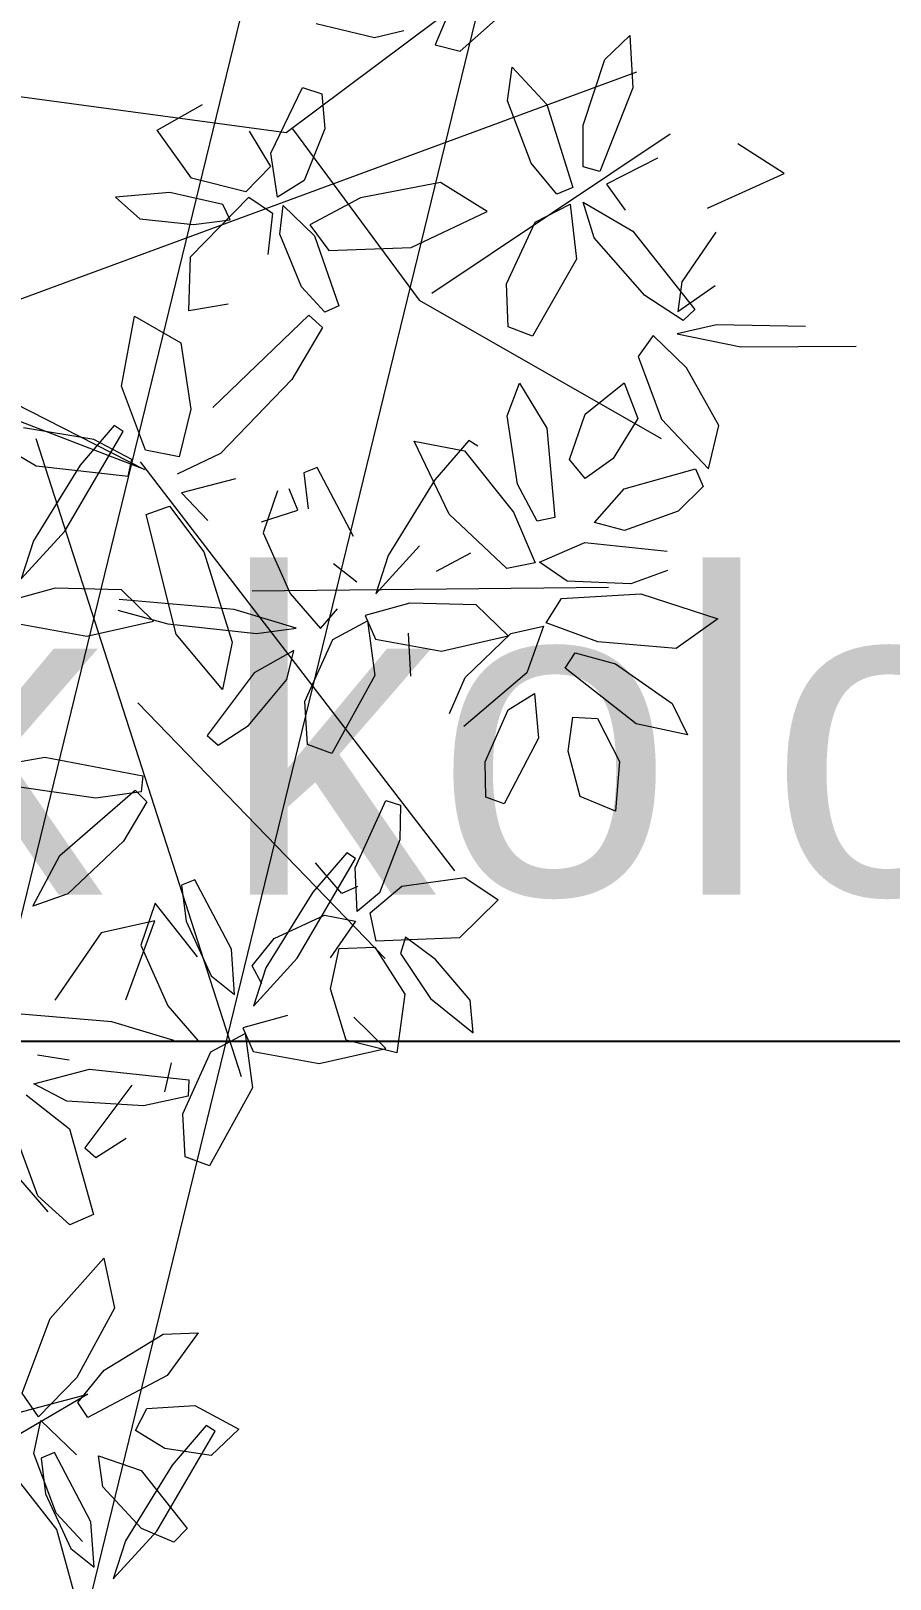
# Model space of a CAD drawing. Header units: millimetres. Extents: x 4980 to 19099, y 3891 to 5773.
# Drawn here: x 11815.47 to 11834.23, y 4826.5 to 4860.33 of the extents above; entities that cross this region are included whole.
import ezdxf

# ---------------------------------------------------------------- set-up
doc = ezdxf.new("R2010")
doc.units = ezdxf.units.MM
doc.layers.add('a yazı', color=30, linetype='Continuous')
for name, color, linetype, lineweight in [('no3_ahşap gorunus on kalın', 34, 'Continuous', 20), ('no3_duvar tarama', 253, 'Continuous', 9), ('no3_ölçü tefriş', 252, 'Continuous', 0)]:
    doc.layers.add(name, color=color, linetype=linetype, lineweight=lineweight)
doc.styles.get("Standard").update_dxf_attribs({"font": 'stylu.ttf', "height": 10})

# ---------------------------------------------------------------- blocks, each defined once
blk = doc.blocks.new('asdsdzfsd')
at = {"layer": 'a yazı'}
blk.add_lwpolyline([(7264.957, 2756.359), (7244.911, 2727.708), (7186.857, 2727.708)], dxfattribs=at)
at = {"layer": 'a yazı', "insert": (7192.733, 2737.913), "char_height": 13, "width": 111.93846, "attachment_point": 1}
blk.add_mtext('{\\H0.53846x;Çelik kolon}', dxfattribs=at)
blk = doc.blocks.new('p34')
at = {"color": 44}
for p, q in [((1683.379, -14145.161), (1673.489, -14159.11)), ((1689.745, -14157.312), (1691.245, -14145.741)), ((1692.477, -14145.759), (1689.745, -14157.312)), ((1696.426, -14147.139), (1697.633, -14158.576)), ((1709.373, -14159.799), (1697.468, -14147.471)), ((1691.075, -14151.353), (1700.732, -14165.701)), ((1705.13, -14151.986), (1709.373, -14159.799)), ((1689.842, -14154.849), (1677.356, -14162.512)), ((1689.888, -14157.183), (1682.828, -14165.969)), ((1684.757, -14158.385), (1680.613, -14164.956)), ((1697.741, -14158.695), (1694.76, -14162.265)), ((1697.633, -14158.576), (1701.75, -14161.968)), ((1687.725, -14160.227), (1689.649, -14167.77)), ((1694.76, -14162.265), (1693.074, -14168.117)), ((1694.975, -14162.502), (1699.595, -14166.733))]:
    blk.add_line(p, q, dxfattribs=at)
at = {"color": 60}
for p, q in [((1689.603, -14153.868), (1689.263, -14154.995)), ((1690.117, -14156.083), (1690.003, -14154.531)), ((1689.263, -14154.995), (1689.516, -14157.004)), ((1686.762, -14156.035), (1686.267, -14155.148)), ((1687.659, -14155.328), (1686.785, -14155.267)), ((1686.785, -14155.267), (1688.026, -14155.943)), ((1689.508, -14155.93), (1687.659, -14155.328)), ((1695.376, -14155.289), (1695.046, -14155.92)), ((1695.755, -14156.423), (1695.376, -14155.289)), ((1682.614, -14155.542), (1683.124, -14156.688)), ((1685.819, -14155.493), (1685.908, -14156.954)), ((1687.068, -14157.449), (1686.762, -14156.035)), ((1688.026, -14155.943), (1690.445, -14156.665)), ((1690.521, -14156.447), (1689.508, -14155.93)), ((1689.893, -14156.992), (1690.117, -14156.083)), ((1695.046, -14155.92), (1695.201, -14157.083)), ((1696.172, -14156.807), (1697.016, -14155.828)), ((1697.016, -14155.828), (1697.795, -14156.658)), ((1682.517, -14157.981), (1682.357, -14156.311)), ((1690.158, -14157.24), (1691.398, -14156.399)), ((1690.445, -14156.665), (1690.521, -14156.447)), ((1691.398, -14156.399), (1692.948, -14156.309)), ((1692.948, -14156.309), (1692.622, -14157.431)), ((1695.774, -14157.604), (1695.755, -14156.423)), ((1683.124, -14156.688), (1683.234, -14158.866)), ((1685.908, -14156.954), (1686.572, -14158.29)), ((1689.516, -14157.004), (1689.893, -14156.992)), ((1695.201, -14157.083), (1695.486, -14157.841)), ((1696.163, -14158.025), (1696.172, -14156.807)), ((1686.572, -14158.29), (1687.068, -14157.449)), ((1687.24, -14159.943), (1686.851, -14157.449)), ((1690.197, -14157.986), (1690.158, -14157.24)), ((1692.622, -14157.431), (1691.265, -14157.988)), ((1693.346, -14157.432), (1694.498, -14157.193)), ((1693.688, -14158.233), (1693.346, -14157.432)), ((1694.498, -14157.193), (1696.07, -14158.119)), ((1681.109, -14157.515), (1682.887, -14158.778)), ((1686.415, -14158.836), (1688.797, -14157.582)), ((1686.622, -14157.475), (1686.591, -14158.612)), ((1688.797, -14157.582), (1689.099, -14158.036)), ((1695.486, -14157.841), (1695.774, -14157.604)), ((1697.47, -14157.786), (1696.832, -14158.423)), ((1681.747, -14158.793), (1680.338, -14157.885)), ((1682.881, -14158.912), (1682.517, -14157.981)), ((1689.099, -14158.036), (1688.303, -14159.003)), ((1690.48, -14158.847), (1689.815, -14158.033)), ((1691.265, -14157.988), (1690.197, -14157.986)), ((1696.07, -14158.119), (1695.848, -14158.708)), ((1696.832, -14158.423), (1696.163, -14158.025)), ((1689.444, -14158.223), (1688.986, -14158.921)), ((1690.022, -14159.297), (1689.444, -14158.223)), ((1691.416, -14158.448), (1693.872, -14160.006)), ((1696.213, -14158.729), (1697.115, -14158.356)), ((1697.115, -14158.356), (1698.671, -14158.692)), ((1708.64, -14158.871), (1709.062, -14158.404)), ((1709.062, -14158.404), (1710.786, -14158.609)), ((1680.215, -14159.875), (1679.681, -14158.794)), ((1682.705, -14159.084), (1681.747, -14158.793)), ((1682.887, -14158.778), (1682.705, -14159.084)), ((1686.591, -14158.612), (1686.843, -14160.54)), ((1695.848, -14158.708), (1694.947, -14158.821)), ((1696.707, -14159.208), (1696.213, -14158.729)), ((1698.671, -14158.692), (1698.638, -14159.132)), ((1700.101, -14158.647), (1700.109, -14159.962)), ((1706.344, -14159.846), (1707.265, -14158.672)), ((1710.786, -14158.609), (1712.345, -14159.435)), ((1683.234, -14158.866), (1682.881, -14158.912)), ((1685.481, -14160.109), (1686.415, -14158.836)), ((1688.303, -14159.003), (1686.531, -14160.067)), ((1692.415, -14159.973), (1690.48, -14158.847)), ((1694.436, -14159.7), (1695.438, -14158.968)), ((1695.438, -14158.968), (1696.069, -14158.892)), ((1696.069, -14158.892), (1695.585, -14159.711)), ((1698.638, -14159.132), (1697.913, -14159.374)), ((1706.689, -14159.744), (1707.838, -14158.965)), ((1707.779, -14159.141), (1707.04, -14159.42)), ((1707.965, -14159.395), (1707.779, -14159.141)), ((1707.838, -14158.965), (1708.571, -14158.937)), ((1708.571, -14158.937), (1708.031, -14159.871)), ((1709.675, -14159.479), (1708.64, -14158.871)), ((1697.913, -14159.374), (1696.707, -14159.208)), ((1707.04, -14159.42), (1706.011, -14160.238)), ((1706.683, -14160.527), (1707.965, -14159.395)), ((1711.336, -14159.918), (1709.675, -14159.479)), ((1712.345, -14159.435), (1711.336, -14159.918)), ((1678.388, -14159.664), (1680.215, -14159.875)), ((1679.624, -14159.701), (1678.48, -14160.585)), ((1680.597, -14159.787), (1679.624, -14159.701)), ((1679.676, -14160.961), (1680.597, -14159.787)), ((1694.017, -14160.326), (1694.436, -14159.7)), ((1695.585, -14159.711), (1694.227, -14160.588)), ((1695.795, -14159.554), (1695.346, -14160.09)), ((1696.628, -14160.49), (1695.795, -14159.554)), ((1706.218, -14160.453), (1706.689, -14159.744)), ((1708.878, -14159.921), (1709.147, -14159.628)), ((1709.147, -14159.628), (1709.972, -14160.02)), ((1684.425, -14160.024), (1684.276, -14160.302)), ((1685.999, -14160.695), (1684.425, -14160.024)), ((1686.531, -14160.067), (1685.481, -14160.109)), ((1687.164, -14161.355), (1687.24, -14159.943)), ((1689.012, -14160.161), (1687.867, -14161.045)), ((1689.984, -14160.247), (1689.012, -14160.161)), ((1689.24, -14160.066), (1689.673, -14160.779)), ((1693.682, -14160.356), (1692.415, -14159.973)), ((1693.872, -14160.006), (1693.682, -14160.356)), ((1695.346, -14160.09), (1695.84, -14161.824)), ((1700.109, -14159.962), (1700.404, -14160.543)), ((1705.064, -14160.555), (1706.344, -14159.846)), ((1710.186, -14161.387), (1708.878, -14159.921)), ((1709.972, -14160.02), (1711.038, -14161.087)), ((1680.014, -14161.642), (1681.297, -14160.51)), ((1681.111, -14160.256), (1680.372, -14160.535)), ((1681.297, -14160.51), (1681.111, -14160.256)), ((1684.276, -14160.302), (1684.845, -14160.849)), ((1689.673, -14160.779), (1690.081, -14160.486)), ((1694.227, -14160.588), (1694.017, -14160.326)), ((1697.372, -14162.109), (1696.628, -14160.49)), ((1706.011, -14160.238), (1705.736, -14160.829)), ((1707.487, -14160.599), (1708.121, -14160.346)), ((1708.121, -14160.346), (1708.034, -14161.325)), ((1678.48, -14160.585), (1677.891, -14161.414)), ((1680.372, -14160.535), (1679.343, -14161.353)), ((1684.845, -14160.849), (1686.026, -14161.426)), ((1686.678, -14161.42), (1685.999, -14160.695)), ((1686.843, -14160.54), (1687.164, -14161.355)), ((1690.499, -14160.715), (1689.759, -14160.994)), ((1690.685, -14160.969), (1690.499, -14160.715)), ((1705.736, -14160.829), (1706.683, -14160.527)), ((1706.8, -14161.632), (1707.487, -14160.599)), ((1676.639, -14160.966), (1677.291, -14160.96)), ((1687.867, -14161.045), (1687.279, -14161.873)), ((1689.402, -14162.101), (1690.685, -14160.969)), ((1708.62, -14161.715), (1708.855, -14161.002)), ((1708.855, -14161.002), (1709.379, -14161.129)), ((1709.379, -14161.129), (1709.69, -14162.132)), ((1711.038, -14161.087), (1711.252, -14161.823)), ((1676.264, -14161.463), (1677.724, -14161.735)), ((1677.014, -14161.414), (1676.666, -14161.489)), ((1679.343, -14161.353), (1679.068, -14161.944)), ((1686.026, -14161.426), (1686.678, -14161.42)), ((1700.264, -14161.283), (1700.259, -14161.848)), ((1701.267, -14161.442), (1700.264, -14161.283)), ((1706.46, -14161.356), (1705.586, -14161.295)), ((1705.586, -14161.295), (1706.827, -14161.971)), ((1708.308, -14161.958), (1706.46, -14161.356)), ((1708.034, -14161.325), (1707.042, -14162.606)), ((1711.252, -14161.823), (1710.186, -14161.387)), ((1677.724, -14161.735), (1678.296, -14162.374)), ((1679.068, -14161.944), (1680.014, -14161.642)), ((1688.731, -14161.812), (1688.456, -14162.403)), ((1695.84, -14161.824), (1696.996, -14163.254)), ((1700.259, -14161.848), (1701.462, -14162.681)), ((1706.681, -14162.394), (1706.8, -14161.632)), ((1708.711, -14162.738), (1708.62, -14161.715)), ((1679.437, -14162.47), (1679.763, -14162.173)), ((1679.763, -14162.173), (1680.456, -14162.496)), ((1684.685, -14162.76), (1684.753, -14162.197)), ((1684.753, -14162.197), (1685.652, -14161.922)), ((1685.652, -14161.922), (1687.112, -14162.194)), ((1687.112, -14162.194), (1687.684, -14162.833)), ((1687.279, -14161.873), (1687.784, -14162.129)), ((1696.996, -14163.254), (1697.372, -14162.109)), ((1706.827, -14161.971), (1709.246, -14162.693)), ((1709.322, -14162.475), (1708.308, -14161.958)), ((1709.69, -14162.132), (1709.416, -14163.187)), ((1677.173, -14162.809), (1675.298, -14162.3)), ((1678.296, -14162.374), (1677.173, -14162.809)), ((1678.4, -14162.291), (1677.952, -14162.636)), ((1678.895, -14163.178), (1678.4, -14162.291)), ((1679.791, -14162.471), (1678.917, -14162.41)), ((1678.917, -14162.41), (1680.159, -14163.086)), ((1681.64, -14163.073), (1679.791, -14162.471)), ((1680.456, -14162.496), (1681.218, -14163.445)), ((1707.042, -14162.606), (1706.681, -14162.394)), ((1709.246, -14162.693), (1709.322, -14162.475)), ((1677.952, -14162.636), (1678.041, -14164.097)), ((1686.56, -14163.268), (1684.685, -14162.76)), ((1687.684, -14162.833), (1686.56, -14163.268)), ((1687.788, -14162.75), (1687.34, -14163.096)), ((1688.283, -14163.638), (1687.788, -14162.75)), ((1689.179, -14162.93), (1688.305, -14162.87)), ((1688.305, -14162.87), (1689.546, -14163.546)), ((1709.416, -14163.187), (1708.711, -14162.738)), ((1680.159, -14163.086), (1682.578, -14163.808)), ((1682.654, -14163.59), (1681.64, -14163.073)), ((1681.768, -14163.698), (1682.283, -14162.982)), ((1687.34, -14163.096), (1687.428, -14164.556)), ((1691.028, -14163.533), (1689.179, -14162.93)), ((1690.376, -14164.008), (1691.742, -14162.89)), ((1691.742, -14162.89), (1691.796, -14164.007)), ((1698.249, -14163.933), (1699.455, -14163.111)), ((1699.455, -14163.111), (1700.188, -14163.033)), ((1700.188, -14163.033), (1699.577, -14163.962)), ((1681.218, -14163.445), (1681.247, -14164.133)), ((1692.041, -14164.05), (1691.028, -14163.533)), ((1681.247, -14164.133), (1680.335, -14163.783)), ((1681.464, -14164.114), (1682.378, -14163.851)), ((1681.998, -14163.997), (1681.768, -14163.698)), ((1682.378, -14163.851), (1683.967, -14164.149)), ((1682.578, -14163.808), (1682.654, -14163.59)), ((1686.738, -14164.038), (1687.637, -14163.763)), ((1688.588, -14165.051), (1688.283, -14163.638)), ((1678.041, -14164.097), (1678.705, -14165.433)), ((1678.674, -14164.55), (1679.685, -14163.954)), ((1679.685, -14163.954), (1680.587, -14163.929)), ((1680.587, -14163.929), (1680.8, -14164.678)), ((1681.974, -14164.492), (1681.464, -14164.114)), ((1683.967, -14164.149), (1683.94, -14164.484)), ((1689.097, -14164.035), (1689.669, -14164.674)), ((1689.52, -14165.518), (1690.376, -14164.008)), ((1691.796, -14164.007), (1690.748, -14165.369)), ((1691.966, -14164.267), (1692.041, -14164.05)), ((1694.656, -14164.297), (1695.558, -14164.034)), ((1695.558, -14164.034), (1697.015, -14164.326)), ((1697.724, -14164.642), (1698.249, -14163.933)), ((1699.577, -14163.962), (1697.95, -14164.944)), ((1678.669, -14165.687), (1678.674, -14164.55)), ((1680.932, -14164.674), (1681.498, -14164.399)), ((1681.498, -14164.399), (1682.23, -14164.937)), ((1683.205, -14164.65), (1681.974, -14164.492)), ((1683.94, -14164.484), (1683.205, -14164.65)), ((1687.428, -14164.556), (1688.092, -14165.892)), ((1694.581, -14164.858), (1694.656, -14164.297)), ((1697.015, -14164.326), (1697.578, -14164.974)), ((1678.705, -14165.433), (1679.201, -14164.592)), ((1680.8, -14164.678), (1679.955, -14165.557)), ((1681.436, -14166.427), (1680.932, -14164.674)), ((1691.362, -14165.305), (1692.758, -14164.734)), ((1693.52, -14164.822), (1692.705, -14165.636)), ((1692.758, -14164.734), (1693.52, -14164.822)), ((1696.449, -14165.393), (1694.581, -14164.858)), ((1697.95, -14164.944), (1697.724, -14164.642)), ((1698.443, -14165.054), (1699.326, -14164.837)), ((1699.326, -14164.837), (1700.829, -14164.961)), ((1680.793, -14165.252), (1679.993, -14166.122)), ((1681.164, -14165.277), (1680.793, -14165.252)), ((1682.23, -14164.937), (1682.74, -14166.229)), ((1686.147, -14165.053), (1686.986, -14165.199)), ((1686.986, -14165.199), (1688.161, -14165.937)), ((1688.092, -14165.892), (1688.588, -14165.051)), ((1697.578, -14164.974), (1696.449, -14165.393)), ((1696.993, -14165.657), (1697.689, -14165.242)), ((1697.689, -14165.242), (1697.33, -14166.443)), ((1698.428, -14165.431), (1698.443, -14165.054)), ((1700.829, -14164.961), (1701.468, -14165.365)), ((1679.955, -14165.557), (1678.669, -14165.687)), ((1680.85, -14166.024), (1681.164, -14165.277)), ((1687.409, -14166.478), (1685.942, -14165.419)), ((1689.787, -14166.087), (1689.52, -14165.518)), ((1690.748, -14165.369), (1689.787, -14166.087)), ((1690.681, -14165.914), (1691.362, -14165.305)), ((1700.373, -14165.698), (1698.428, -14165.431)), ((1701.468, -14165.365), (1700.373, -14165.698)), ((1690.847, -14166.275), (1690.681, -14165.914)), ((1692.705, -14165.636), (1690.847, -14166.275)), ((1696.027, -14167.028), (1696.993, -14165.657)), ((1698.192, -14165.641), (1697.735, -14166.171)), ((1699.012, -14166.589), (1698.192, -14165.641)), ((1679.993, -14166.122), (1679.489, -14167.206)), ((1680.163, -14166.975), (1680.85, -14166.024)), ((1682.74, -14166.229), (1682.437, -14167.046)), ((1684.508, -14166.675), (1684.556, -14166.258)), ((1684.556, -14166.258), (1685.302, -14166.061)), ((1685.302, -14166.061), (1686.524, -14166.274)), ((1688.161, -14165.937), (1688.482, -14166.597)), ((1689.564, -14166.864), (1689.822, -14166.177)), ((1689.822, -14166.177), (1690.473, -14167.037)), ((1682.437, -14167.046), (1681.436, -14166.427)), ((1686.524, -14166.274), (1687.011, -14166.752)), ((1688.482, -14166.597), (1687.409, -14166.478)), ((1691.835, -14166.715), (1692.155, -14166.281)), ((1692.155, -14166.281), (1693.2, -14166.382)), ((1693.2, -14166.382), (1694.067, -14167.043)), ((1697.33, -14166.443), (1695.994, -14168.167)), ((1686.08, -14167.067), (1684.508, -14166.675)), ((1687.011, -14166.752), (1686.08, -14167.067)), ((1688.43, -14167.825), (1688.57, -14166.633)), ((1688.57, -14166.633), (1689.167, -14166.832)), ((1689.167, -14166.832), (1689.674, -14168.492)), ((1689.837, -14168.224), (1689.564, -14166.864)), ((1692.402, -14167.207), (1691.835, -14166.715)), ((1679.489, -14167.206), (1680.163, -14166.975)), ((1686.89, -14169.062), (1687.704, -14167.274)), ((1687.704, -14167.274), (1688.081, -14167.402)), ((1690.473, -14167.037), (1690.715, -14168.83)), ((1690.934, -14167.82), (1690.946, -14167.137)), ((1690.946, -14167.137), (1691.815, -14167.596)), ((1693.38, -14167.52), (1692.402, -14167.207)), ((1694.067, -14167.043), (1693.38, -14167.52)), ((1694.697, -14167.203), (1693.486, -14168.025)), ((1695.223, -14167.412), (1694.697, -14167.203)), ((1695.696, -14167.972), (1696.027, -14167.028)), ((1688.081, -14167.402), (1688.055, -14168.315)), ((1691.815, -14167.596), (1692.612, -14169.006)), ((1694.712, -14168.291), (1695.223, -14167.412)), ((1685.059, -14168.255), (1685.959, -14167.761)), ((1685.959, -14167.761), (1686.706, -14167.688)), ((1686.706, -14167.688), (1686.801, -14168.219)), ((1688.697, -14169.523), (1688.43, -14167.825)), ((1691.62, -14168.853), (1690.934, -14167.82)), ((1695.778, -14168.701), (1695.384, -14167.918)), ((1695.384, -14167.918), (1695.436, -14169.331)), ((1696.511, -14167.745), (1695.862, -14167.81)), ((1695.862, -14167.81), (1696.605, -14168.47)), ((1697.739, -14168.213), (1696.511, -14167.745)), ((1698.205, -14167.912), (1699.341, -14169.358)), ((1684.932, -14169.081), (1685.059, -14168.255)), ((1686.801, -14168.219), (1686.008, -14168.908)), ((1690.308, -14168.933), (1689.837, -14168.224)), ((1693.486, -14168.025), (1692.676, -14169.277)), ((1693.652, -14169.275), (1694.712, -14168.291)), ((1695.994, -14168.167), (1695.696, -14167.972)), ((1699.341, -14169.358), (1699.733, -14168.218)), ((1688.055, -14168.315), (1687.507, -14169.721)), ((1689.674, -14168.492), (1689.545, -14170.252)), ((1686.008, -14168.908), (1684.932, -14169.081)), ((1692.277, -14169.258), (1691.62, -14168.853)), ((1696.202, -14170.599), (1695.778, -14168.701)), ((1686.92, -14170.213), (1686.89, -14169.062)), ((1692.612, -14169.006), (1692.277, -14169.258)), ((1692.676, -14169.277), (1693.652, -14169.275)), ((1689.545, -14170.252), (1688.697, -14169.523)), ((1695.436, -14169.331), (1696.049, -14171.78)), ((1687.507, -14169.721), (1686.92, -14170.213))]:
    blk.add_line(p, q, dxfattribs=at)
at = {"color": 62}
for p, q in [((1677.853, -14159.484), (1677.463, -14156.99)), ((1680.338, -14157.885), (1679.894, -14157.206)), ((1679.894, -14157.206), (1681.109, -14157.515)), ((1673.771, -14158.816), (1675.003, -14157.987)), ((1675.859, -14158.042), (1675.363, -14159.139)), ((1676.766, -14158.076), (1676.821, -14158.773)), ((1675.933, -14158.939), (1676.128, -14158.151)), ((1676.128, -14158.151), (1676.729, -14159.252)), ((1679.681, -14158.794), (1678.016, -14158.16)), ((1673.323, -14159.642), (1673.771, -14158.816)), ((1675.363, -14159.139), (1673.668, -14160.09)), ((1676.228, -14160.59), (1675.933, -14158.939)), ((1676.729, -14159.252), (1677.014, -14161.414)), ((1677.777, -14160.896), (1677.853, -14159.484)), ((1673.668, -14160.09), (1673.323, -14159.642)), ((1675.038, -14159.565), (1674.888, -14159.842)), ((1676.611, -14160.236), (1675.038, -14159.565)), ((1674.888, -14159.842), (1675.458, -14160.39)), ((1676.666, -14161.489), (1676.228, -14160.59)), ((1675.365, -14161.738), (1676.264, -14161.463)), ((1675.298, -14162.3), (1675.365, -14161.738))]:
    blk.add_line(p, q, dxfattribs=at)

msp = doc.modelspace()

# ---------------------------------------------------------------- linework, layer by layer
at = {"layer": 'no3_ahşap gorunus on kalın'}
msp.add_lwpolyline([(11795.029, 4884.682), (11757.036, 4728.906), (11791.039, 4720.613), (11829.032, 4876.388), (11795.029, 4884.682)], dxfattribs=at)
msp.add_lwpolyline([(11798.702, 4878.639), (11763.079, 4732.579), (11787.367, 4726.656), (11822.99, 4872.715)], close=True, dxfattribs=at)

# ---------------------------------------------------------------- block references
at = {"layer": 'no3_duvar tarama'}
msp.add_blockref('asdsdzfsd', (4603.481, 2110.546), dxfattribs=at)
at = {"layer": 'no3_ölçü tefriş', "rotation": 76.29338604496003}
for p in [(-2336.579, 6563.706), (-2344.882, 6525.016)]:
    msp.add_blockref('p34', p, dxfattribs=at)

doc.saveas('drawing.dxf')
